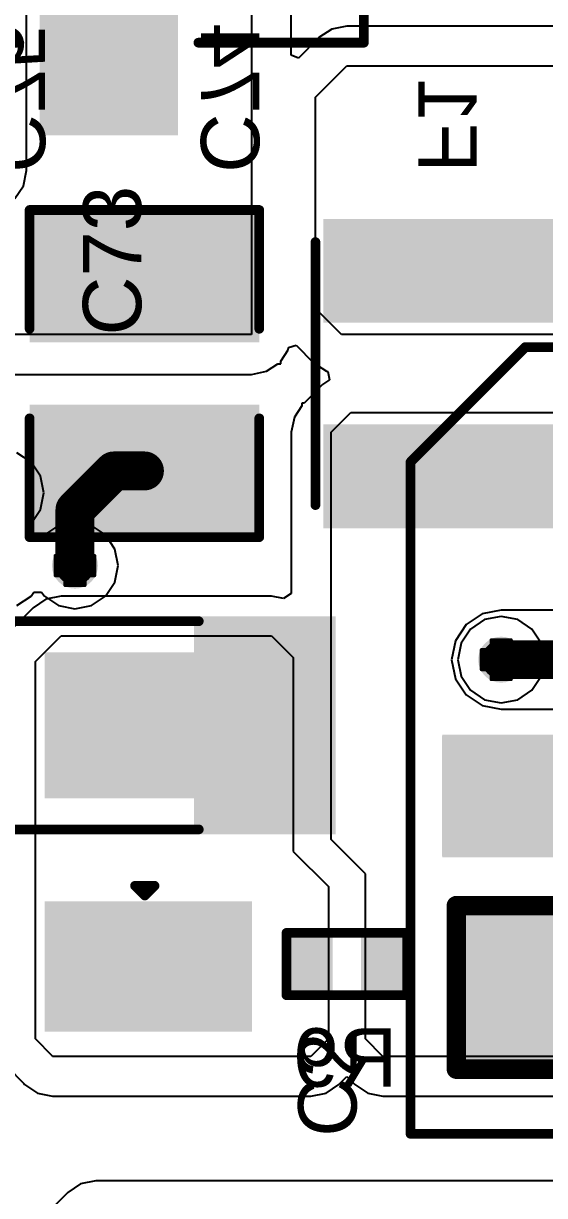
# Model space of a CAD drawing. Header units: inches. Extents: x 0 to 198, y 0 to 199.
# Drawn here: x 5.624 to 5.892, y 3.215 to 3.817 of the extents above; entities that cross this region are included whole.
import ezdxf

# ---------------------------------------------------------------- set-up
doc = ezdxf.new("R2010")
doc.units = ezdxf.units.IN
doc.header["$MEASUREMENT"] = 0
for name, color, linetype in [('Bottom Layer', 5, 'Continuous'), ('Bottom Overlay', 54, 'Continuous'), ('Bottom Paste', 16, 'Continuous'), ('Bottom Solder', 6, 'Continuous'), ('Drill Drawing', 1, 'Continuous'), ('Layer 1', 16, 'Continuous'), ('Layer 2', 76, 'Continuous'), ('Top Layer', 1, 'Continuous'), ('Top Overlay', 2, 'Continuous'), ('Top Paste', 8, 'Continuous'), ('Top Solder', 216, 'Continuous'), ('Via Holes', 16, 'Continuous')]:
    doc.layers.add(name, color=color, linetype=linetype)
doc.styles.add('Arial', font='', dxfattribs={"height": 0.2})
doc.styles.get('Arial').set_extended_font_data('Arial')

# ---------------------------------------------------------------- blocks, each defined once
blk = doc.blocks.new('R___0402_B_182')
at = {"layer": 'Bottom Layer'}
for points in [[(-0.0095, 0.0125), (-0.0095, -0.0125), (-0.0275, -0.0125), (-0.0275, 0.0125)], [(0.0275, 0.0125), (0.0275, -0.0125), (0.0095, -0.0125), (0.0095, 0.0125)]]:
    blk.add_hatch(color=5, dxfattribs=at).paths.add_polyline_path(points)
at = {"layer": 'Bottom Paste'}
for points in [[(-0.0095, 0.0125), (-0.0095, -0.0125), (-0.0275, -0.0125), (-0.0275, 0.0125)], [(0.0275, 0.0125), (0.0275, -0.0125), (0.0095, -0.0125), (0.0095, 0.0125)]]:
    blk.add_hatch(color=16, dxfattribs=at).paths.add_polyline_path(points)
at = {"layer": 'Bottom Solder'}
for points in [[(-0.00734, 0.01467), (-0.00734, -0.01466), (-0.02967, -0.01466), (-0.02967, 0.01467)], [(0.02966, 0.01467), (0.02966, -0.01466), (0.00733, -0.01466), (0.00733, 0.01467)]]:
    blk.add_hatch(color=6, dxfattribs=at).paths.add_polyline_path(points)
at = {"layer": 'Bottom Overlay'}
for points in [[(-0.031, 0.016, 0.005, 0.005, 0), (0.031, 0.016, 0.005, 0.005, 0)], [(-0.031, -0.016, 0.005, 0.005, 0), (-0.031, 0.016, 0.005, 0.005, 0)], [(0.031, -0.016, 0.005, 0.005, 0), (0.031, 0.016, 0.005, 0.005, 0)], [(-0.032, 0.017, 0.000127, 0.000127, 0), (0.032, 0.017, 0.000127, 0.000127, 0)], [(-0.031, -0.016, 0.005, 0.005, 0), (0.031, -0.016, 0.005, 0.005, 0)]]:
    blk.add_lwpolyline(points, format="xyseb", dxfattribs=at)
for points in [[(-0.03225, 0.016, 0.0025, 0.0025, 1), (-0.02975, 0.016, 0.0025, 0.0025, 1)], [(-0.03225, 0.016, 0.0025, 0.0025, 1), (-0.02975, 0.016, 0.0025, 0.0025, 1)], [(0.02975, 0.016, 0.0025, 0.0025, 1), (0.03225, 0.016, 0.0025, 0.0025, 1)], [(0.02975, 0.016, 0.0025, 0.0025, 1), (0.03225, 0.016, 0.0025, 0.0025, 1)], [(-0.03203, 0.017, 0.0000635, 0.0000635, 1), (-0.03197, 0.017, 0.0000635, 0.0000635, 1)], [(0.03197, 0.017, 0.0000635, 0.0000635, 1), (0.03203, 0.017, 0.0000635, 0.0000635, 1)], [(-0.03225, -0.016, 0.0025, 0.0025, 1), (-0.02975, -0.016, 0.0025, 0.0025, 1)], [(-0.03225, -0.016, 0.0025, 0.0025, 1), (-0.02975, -0.016, 0.0025, 0.0025, 1)], [(0.02975, -0.016, 0.0025, 0.0025, 1), (0.03225, -0.016, 0.0025, 0.0025, 1)], [(0.02975, -0.016, 0.0025, 0.0025, 1), (0.03225, -0.016, 0.0025, 0.0025, 1)]]:
    blk.add_lwpolyline(points, format="xyseb", close=True, dxfattribs=at)
blk = doc.blocks.new('TO_252_2L_B_197')
at = {"layer": 'Bottom Layer'}
for points in [[(-0.12008, 0.18504), (-0.06102, 0.18504), (-0.06102, 0.08661), (-0.12008, 0.08661)], [(0.06102, 0.18504), (0.12008, 0.18504), (0.12008, 0.08661), (0.06102, 0.08661)], [(-0.1378, 0.00197), (0.1378, 0.00197), (0.1378, -0.27362), (-0.1378, -0.27362)]]:
    blk.add_hatch(color=5, dxfattribs=at).paths.add_polyline_path(points)
at = {"layer": 'Bottom Paste'}
for points in [[(-0.12008, 0.18504), (-0.06102, 0.18504), (-0.06102, 0.08661), (-0.12008, 0.08661)], [(0.06102, 0.18504), (0.12008, 0.18504), (0.12008, 0.08661), (0.06102, 0.08661)], [(-0.1378, 0.00197), (0.1378, 0.00197), (0.1378, -0.27362), (-0.1378, -0.27362)]]:
    blk.add_hatch(color=16, dxfattribs=at).paths.add_polyline_path(points)
at = {"layer": 'Bottom Solder'}
for points in [[(-0.12408, 0.18904), (-0.05702, 0.18904), (-0.05702, 0.08261), (-0.12408, 0.08261)], [(0.05702, 0.18904), (0.12408, 0.18904), (0.12408, 0.08261), (0.05702, 0.08261)], [(-0.1418, 0.00597), (0.1418, 0.00597), (0.1418, -0.27762), (-0.1418, -0.27762)]]:
    blk.add_hatch(color=6, dxfattribs=at).paths.add_polyline_path(points)
at = {"layer": 'Bottom Overlay'}
for points in [[(-0.127, 0.134, 0.005, 0.005, 0), (-0.132, 0.139, 0.005, 0.005, 0)], [(-0.132, 0.129, 0.005, 0.005, 0), (-0.132, 0.139, 0.005, 0.005, 0)], [(-0.132, 0.129, 0.005, 0.005, 0), (-0.127, 0.134, 0.005, 0.005, 0)], [(0.053, 0.064, 0.005, 0.005, 0), (-0.056, 0.064, 0.005, 0.005, 0)], [(0.13105, 0.06153, 0.005, 0.005, 0), (0.11, 0.06153, 0.005, 0.005, 0)], [(0.13105, 0.00894, 0.005, 0.005, 0), (0.13105, 0.06153, 0.005, 0.005, 0)], [(-0.11, 0.05737, 0.005, 0.005, 0), (-0.13022, 0.05737, 0.005, 0.005, 0)], [(-0.13022, 0.008, 0.005, 0.005, 0), (-0.13022, 0.05737, 0.005, 0.005, 0)]]:
    blk.add_lwpolyline(points, format="xyseb", dxfattribs=at)
for points in [[(-0.13325, 0.139, 0.0025, 0.0025, 1), (-0.13075, 0.139, 0.0025, 0.0025, 1)], [(-0.13325, 0.139, 0.0025, 0.0025, 1), (-0.13075, 0.139, 0.0025, 0.0025, 1)], [(-0.12825, 0.134, 0.0025, 0.0025, 1), (-0.12575, 0.134, 0.0025, 0.0025, 1)], [(-0.12825, 0.134, 0.0025, 0.0025, 1), (-0.12575, 0.134, 0.0025, 0.0025, 1)], [(-0.13325, 0.129, 0.0025, 0.0025, 1), (-0.13075, 0.129, 0.0025, 0.0025, 1)], [(-0.13325, 0.129, 0.0025, 0.0025, 1), (-0.13075, 0.129, 0.0025, 0.0025, 1)], [(-0.05725, 0.064, 0.0025, 0.0025, 1), (-0.05475, 0.064, 0.0025, 0.0025, 1)], [(0.05175, 0.064, 0.0025, 0.0025, 1), (0.05425, 0.064, 0.0025, 0.0025, 1)], [(0.10875, 0.06153, 0.0025, 0.0025, 1), (0.11125, 0.06153, 0.0025, 0.0025, 1)], [(0.1298, 0.06153, 0.0025, 0.0025, 1), (0.1323, 0.06153, 0.0025, 0.0025, 1)], [(0.1298, 0.06153, 0.0025, 0.0025, 1), (0.1323, 0.06153, 0.0025, 0.0025, 1)], [(-0.13147, 0.05737, 0.0025, 0.0025, 1), (-0.12897, 0.05737, 0.0025, 0.0025, 1)], [(-0.13147, 0.05737, 0.0025, 0.0025, 1), (-0.12897, 0.05737, 0.0025, 0.0025, 1)], [(-0.11125, 0.05737, 0.0025, 0.0025, 1), (-0.10875, 0.05737, 0.0025, 0.0025, 1)], [(-0.13147, 0.008, 0.0025, 0.0025, 1), (-0.12897, 0.008, 0.0025, 0.0025, 1)], [(0.1298, 0.00894, 0.0025, 0.0025, 1), (0.1323, 0.00894, 0.0025, 0.0025, 1)]]:
    blk.add_lwpolyline(points, format="xyseb", close=True, dxfattribs=at)
blk = doc.blocks.new('FUSE_1210_B_248')
at = {"layer": 'Bottom Layer'}
for points in [[(-0.07539, 0.06299), (-0.03012, 0.06299), (-0.03012, -0.06299), (-0.07539, -0.06299)], [(0.03012, 0.06299), (0.07539, 0.06299), (0.07539, -0.06299), (0.03012, -0.06299)]]:
    blk.add_hatch(color=5, dxfattribs=at).paths.add_polyline_path(points)
at = {"layer": 'Bottom Paste'}
for points in [[(-0.07539, 0.06299), (-0.03012, 0.06299), (-0.03012, -0.06299), (-0.07539, -0.06299)], [(0.03012, 0.06299), (0.07539, 0.06299), (0.07539, -0.06299), (0.03012, -0.06299)]]:
    blk.add_hatch(color=16, dxfattribs=at).paths.add_polyline_path(points)
at = {"layer": 'Bottom Solder'}
for points in [[(-0.07939, 0.06699), (-0.02612, 0.06699), (-0.02612, -0.06699), (-0.07939, -0.06699)], [(0.02612, 0.06699), (0.07939, 0.06699), (0.07939, -0.06699), (0.02612, -0.06699)]]:
    blk.add_hatch(color=6, dxfattribs=at).paths.add_polyline_path(points)
at = {"layer": 'Bottom Overlay'}
for points in [[(0.06752, 0.071, 0.005, 0.005, 0), (-0.06752, 0.071, 0.005, 0.005, 0)], [(0.06752, -0.071, 0.005, 0.005, 0), (-0.06752, -0.071, 0.005, 0.005, 0)]]:
    blk.add_lwpolyline(points, format="xyseb", dxfattribs=at)
for points in [[(-0.06877, 0.071, 0.0025, 0.0025, 1), (-0.06627, 0.071, 0.0025, 0.0025, 1)], [(0.06627, 0.071, 0.0025, 0.0025, 1), (0.06877, 0.071, 0.0025, 0.0025, 1)], [(-0.06877, -0.071, 0.0025, 0.0025, 1), (-0.06627, -0.071, 0.0025, 0.0025, 1)], [(0.06627, -0.071, 0.0025, 0.0025, 1), (0.06877, -0.071, 0.0025, 0.0025, 1)]]:
    blk.add_lwpolyline(points, format="xyseb", close=True, dxfattribs=at)
blk = doc.blocks.new('SMA_B_292')
at = {"layer": 'Bottom Layer'}
for points in [[(-0.12795, 0.03346), (-0.02953, 0.03346), (-0.02953, -0.03346), (-0.12795, -0.03346)], [(0.02953, 0.03346), (0.12795, 0.03346), (0.12795, -0.03346), (0.02953, -0.03346)]]:
    blk.add_hatch(color=5, dxfattribs=at).paths.add_polyline_path(points)
at = {"layer": 'Bottom Overlay'}
for points in [[(-0.175, -0.05598), (-0.12906, -0.05598), (-0.12906, 0.05597), (-0.175, 0.05597)], [(-0.12992, 0.03638), (-0.1022, 0.03638), (-0.1022, 0.05598), (-0.12992, 0.05598)], [(-0.12992, -0.05598), (-0.1022, -0.05598), (-0.1022, -0.03638), (-0.12992, -0.03638)]]:
    blk.add_hatch(color=54, dxfattribs=at).paths.add_polyline_path(points)
at = {"layer": 'Bottom Paste'}
for points in [[(-0.12795, 0.03346), (-0.02953, 0.03346), (-0.02953, -0.03346), (-0.12795, -0.03346)], [(0.02953, 0.03346), (0.12795, 0.03346), (0.12795, -0.03346), (0.02953, -0.03346)]]:
    blk.add_hatch(color=16, dxfattribs=at).paths.add_polyline_path(points)
at = {"layer": 'Bottom Solder'}
for points in [[(-0.13195, 0.03746), (-0.02553, 0.03746), (-0.02553, -0.03746), (-0.13195, -0.03746)], [(0.02553, 0.03746), (0.13195, 0.03746), (0.13195, -0.03746), (0.02553, -0.03746)]]:
    blk.add_hatch(color=6, dxfattribs=at).paths.add_polyline_path(points)
at = {"layer": 'Bottom Overlay'}
for points in [[(0.08115, 0.05345, 0.005, 0.005, 0), (-0.10465, 0.05345, 0.005, 0.005, 0)], [(0.08115, 0.05345, 0.005, 0.005, 0), (0.08115, 0.03985, 0.005, 0.005, 0)], [(0.08115, -0.03985, 0.005, 0.005, 0), (0.08115, -0.05345, 0.005, 0.005, 0)], [(0.08115, -0.05345, 0.005, 0.005, 0), (-0.10465, -0.05345, 0.005, 0.005, 0)]]:
    blk.add_lwpolyline(points, format="xyseb", dxfattribs=at)
for points in [[(-0.1059, 0.05345, 0.0025, 0.0025, 1), (-0.1034, 0.05345, 0.0025, 0.0025, 1)], [(0.0799, 0.05345, 0.0025, 0.0025, 1), (0.0824, 0.05345, 0.0025, 0.0025, 1)], [(0.0799, 0.05345, 0.0025, 0.0025, 1), (0.0824, 0.05345, 0.0025, 0.0025, 1)], [(0.0799, 0.03985, 0.0025, 0.0025, 1), (0.0824, 0.03985, 0.0025, 0.0025, 1)], [(0.0799, -0.03985, 0.0025, 0.0025, 1), (0.0824, -0.03985, 0.0025, 0.0025, 1)], [(-0.1059, -0.05345, 0.0025, 0.0025, 1), (-0.1034, -0.05345, 0.0025, 0.0025, 1)], [(0.0799, -0.05345, 0.0025, 0.0025, 1), (0.0824, -0.05345, 0.0025, 0.0025, 1)], [(0.0799, -0.05345, 0.0025, 0.0025, 1), (0.0824, -0.05345, 0.0025, 0.0025, 1)]]:
    blk.add_lwpolyline(points, format="xyseb", close=True, dxfattribs=at)
blk = doc.blocks.new('SOD_123FL_B_293')
at = {"layer": 'Bottom Layer'}
for points in [[(-0.08268, 0.03543), (-0.02992, 0.03543), (-0.02992, -0.03543), (-0.08268, -0.03543)], [(0.02992, 0.03543), (0.08268, 0.03543), (0.08268, -0.03543), (0.02992, -0.03543)]]:
    blk.add_hatch(color=5, dxfattribs=at).paths.add_polyline_path(points)
at = {"layer": 'Bottom Overlay'}
blk.add_hatch(color=54, dxfattribs=at).paths.add_polyline_path([(-0.128, -0.04599), (-0.086, -0.04599), (-0.086, 0.04601), (-0.128, 0.04601)])
at = {"layer": 'Bottom Paste'}
for points in [[(-0.08268, 0.03543), (-0.02992, 0.03543), (-0.02992, -0.03543), (-0.08268, -0.03543)], [(0.02992, 0.03543), (0.08268, 0.03543), (0.08268, -0.03543), (0.02992, -0.03543)]]:
    blk.add_hatch(color=16, dxfattribs=at).paths.add_polyline_path(points)
at = {"layer": 'Bottom Solder'}
for points in [[(-0.08668, 0.03943), (-0.02592, 0.03943), (-0.02592, -0.03943), (-0.08668, -0.03943)], [(0.02592, 0.03943), (0.08668, 0.03943), (0.08668, -0.03943), (0.02592, -0.03943)]]:
    blk.add_hatch(color=6, dxfattribs=at).paths.add_polyline_path(points)
at = {"layer": 'Bottom Overlay'}
for points in [[(0.089, 0.042, 0.01, 0.01, 0), (-0.089, 0.042, 0.01, 0.01, 0)], [(0.089, 0.042, 0.01, 0.01, 0), (0.089, -0.042, 0.01, 0.01, 0)], [(0.089, -0.042, 0.01, 0.01, 0), (-0.089, -0.042, 0.01, 0.01, 0)]]:
    blk.add_lwpolyline(points, format="xyseb", dxfattribs=at)
for points in [[(-0.0915, 0.042, 0.005, 0.005, 1), (-0.0865, 0.042, 0.005, 0.005, 1)], [(0.0865, 0.042, 0.005, 0.005, 1), (0.0915, 0.042, 0.005, 0.005, 1)], [(0.0865, 0.042, 0.005, 0.005, 1), (0.0915, 0.042, 0.005, 0.005, 1)], [(-0.0915, -0.042, 0.005, 0.005, 1), (-0.0865, -0.042, 0.005, 0.005, 1)], [(0.0865, -0.042, 0.005, 0.005, 1), (0.0915, -0.042, 0.005, 0.005, 1)], [(0.0865, -0.042, 0.005, 0.005, 1), (0.0915, -0.042, 0.005, 0.005, 1)]]:
    blk.add_lwpolyline(points, format="xyseb", close=True, dxfattribs=at)
blk = doc.blocks.new('SOD_123_B_297')
at = {"layer": 'Bottom Layer'}
for points in [[(-0.08071, -0.01772), (-0.08071, 0.01772), (-0.04331, 0.01772), (-0.04331, -0.01772)], [(0.04331, -0.01772), (0.04331, 0.01772), (0.08071, 0.01772), (0.08071, -0.01772)]]:
    blk.add_hatch(color=5, dxfattribs=at).paths.add_polyline_path(points)
at = {"layer": 'Bottom Overlay'}
for points in [[(0.03798, 0.02), (0.11098, 0.02), (0.11098, 0.03149), (0.03798, 0.03149)], [(0.08355, -0.03098), (0.11109, -0.03098), (0.11109, 0.03102), (0.08355, 0.03102)], [(0.038, -0.03149), (0.111, -0.03149), (0.111, -0.01999), (0.038, -0.01999)]]:
    blk.add_hatch(color=54, dxfattribs=at).paths.add_polyline_path(points)
at = {"layer": 'Bottom Paste'}
for points in [[(-0.08071, -0.01772), (-0.08071, 0.01772), (-0.04331, 0.01772), (-0.04331, -0.01772)], [(0.04331, -0.01772), (0.04331, 0.01772), (0.08071, 0.01772), (0.08071, -0.01772)]]:
    blk.add_hatch(color=16, dxfattribs=at).paths.add_polyline_path(points)
at = {"layer": 'Bottom Solder'}
for points in [[(-0.08471, -0.02172), (-0.08471, 0.02172), (-0.03931, 0.02172), (-0.03931, -0.02172)], [(0.03931, -0.02172), (0.03931, 0.02172), (0.08471, 0.02172), (0.08471, -0.02172)]]:
    blk.add_hatch(color=6, dxfattribs=at).paths.add_polyline_path(points)
at = {"layer": 'Bottom Overlay'}
for points in [[(0.038, 0.029, 0.005, 0.005, 0), (-0.054, 0.029, 0.005, 0.005, 0)], [(-0.054, 0.029, 0.005, 0.005, 0), (-0.054, 0.023, 0.005, 0.005, 0)], [(-0.054, -0.023, 0.005, 0.005, 0), (-0.054, -0.029, 0.005, 0.005, 0)], [(0.038, -0.029, 0.005, 0.005, 0), (-0.054, -0.029, 0.005, 0.005, 0)]]:
    blk.add_lwpolyline(points, format="xyseb", dxfattribs=at)
for points in [[(-0.05525, 0.029, 0.0025, 0.0025, 1), (-0.05275, 0.029, 0.0025, 0.0025, 1)], [(-0.05525, 0.029, 0.0025, 0.0025, 1), (-0.05275, 0.029, 0.0025, 0.0025, 1)], [(0.03675, 0.029, 0.0025, 0.0025, 1), (0.03925, 0.029, 0.0025, 0.0025, 1)], [(-0.05525, 0.023, 0.0025, 0.0025, 1), (-0.05275, 0.023, 0.0025, 0.0025, 1)], [(-0.05525, -0.023, 0.0025, 0.0025, 1), (-0.05275, -0.023, 0.0025, 0.0025, 1)], [(-0.05525, -0.029, 0.0025, 0.0025, 1), (-0.05275, -0.029, 0.0025, 0.0025, 1)], [(-0.05525, -0.029, 0.0025, 0.0025, 1), (-0.05275, -0.029, 0.0025, 0.0025, 1)], [(0.03675, -0.029, 0.0025, 0.0025, 1), (0.03925, -0.029, 0.0025, 0.0025, 1)]]:
    blk.add_lwpolyline(points, format="xyseb", close=True, dxfattribs=at)
blk = doc.blocks.new('C___1210_B_303')
at = {"layer": 'Bottom Layer'}
for points in [[(-0.08, 0.055), (-0.02, 0.055), (-0.02, -0.055), (-0.08, -0.055)], [(0.02, 0.055), (0.08, 0.055), (0.08, -0.055), (0.02, -0.055)]]:
    blk.add_hatch(color=5, dxfattribs=at).paths.add_polyline_path(points)
at = {"layer": 'Bottom Paste'}
for points in [[(-0.08, 0.055), (-0.02, 0.055), (-0.02, -0.055), (-0.08, -0.055)], [(0.02, 0.055), (0.08, 0.055), (0.08, -0.055), (0.02, -0.055)]]:
    blk.add_hatch(color=16, dxfattribs=at).paths.add_polyline_path(points)
at = {"layer": 'Bottom Solder'}
for points in [[(-0.084, 0.059), (-0.016, 0.059), (-0.016, -0.059), (-0.084, -0.059)], [(0.016, 0.059), (0.084, 0.059), (0.084, -0.059), (0.016, -0.059)]]:
    blk.add_hatch(color=6, dxfattribs=at).paths.add_polyline_path(points)
at = {"layer": 'Bottom Overlay'}
for points in [[(-0.084, 0.059, 0.005, 0.005, 0), (-0.084, -0.059, 0.005, 0.005, 0)], [(-0.084, 0.059, 0.005, 0.005, 0), (-0.023, 0.059, 0.005, 0.005, 0)], [(0.023, 0.059, 0.005, 0.005, 0), (0.084, 0.059, 0.005, 0.005, 0)], [(0.084, 0.059, 0.005, 0.005, 0), (0.084, -0.059, 0.005, 0.005, 0)], [(-0.084, -0.059, 0.005, 0.005, 0), (-0.023, -0.059, 0.005, 0.005, 0)], [(0.023, -0.059, 0.005, 0.005, 0), (0.084, -0.059, 0.005, 0.005, 0)]]:
    blk.add_lwpolyline(points, format="xyseb", dxfattribs=at)
for points in [[(-0.08525, 0.059, 0.0025, 0.0025, 1), (-0.08275, 0.059, 0.0025, 0.0025, 1)], [(-0.08525, 0.059, 0.0025, 0.0025, 1), (-0.08275, 0.059, 0.0025, 0.0025, 1)], [(-0.02425, 0.059, 0.0025, 0.0025, 1), (-0.02175, 0.059, 0.0025, 0.0025, 1)], [(0.02175, 0.059, 0.0025, 0.0025, 1), (0.02425, 0.059, 0.0025, 0.0025, 1)], [(0.08275, 0.059, 0.0025, 0.0025, 1), (0.08525, 0.059, 0.0025, 0.0025, 1)], [(0.08275, 0.059, 0.0025, 0.0025, 1), (0.08525, 0.059, 0.0025, 0.0025, 1)], [(-0.08525, -0.059, 0.0025, 0.0025, 1), (-0.08275, -0.059, 0.0025, 0.0025, 1)], [(-0.08525, -0.059, 0.0025, 0.0025, 1), (-0.08275, -0.059, 0.0025, 0.0025, 1)], [(-0.02425, -0.059, 0.0025, 0.0025, 1), (-0.02175, -0.059, 0.0025, 0.0025, 1)], [(0.02175, -0.059, 0.0025, 0.0025, 1), (0.02425, -0.059, 0.0025, 0.0025, 1)], [(0.08275, -0.059, 0.0025, 0.0025, 1), (0.08525, -0.059, 0.0025, 0.0025, 1)], [(0.08275, -0.059, 0.0025, 0.0025, 1), (0.08525, -0.059, 0.0025, 0.0025, 1)]]:
    blk.add_lwpolyline(points, format="xyseb", close=True, dxfattribs=at)
blk = doc.blocks.new('RVT1H680M0607_304')
at = {"layer": 'Top Layer'}
for points in [[(-0.1752, 0.0315), (-0.0374, 0.0315), (-0.0374, -0.0315), (-0.1752, -0.0315)], [(0.0374, 0.0315), (0.1752, 0.0315), (0.1752, -0.0315), (0.0374, -0.0315)]]:
    blk.add_hatch(color=1, dxfattribs=at).paths.add_polyline_path(points)
at = {"layer": 'Top Paste'}
for points in [[(-0.1752, 0.0315), (-0.0374, 0.0315), (-0.0374, -0.0315), (-0.1752, -0.0315)], [(0.0374, 0.0315), (0.1752, 0.0315), (0.1752, -0.0315), (0.0374, -0.0315)]]:
    blk.add_hatch(color=8, dxfattribs=at).paths.add_polyline_path(points)
at = {"layer": 'Top Solder'}
for points in [[(-0.1792, 0.0355), (-0.0334, 0.0355), (-0.0334, -0.0355), (-0.1792, -0.0355)], [(0.0334, 0.0355), (0.1792, 0.0355), (0.1792, -0.0355), (0.0334, -0.0355)]]:
    blk.add_hatch(color=216, dxfattribs=at).paths.add_polyline_path(points)
at = {"layer": 'Top Overlay'}
for points in [[(-0.1303, 0.072, 0.005, 0.005, 0), (-0.0713, 0.131, 0.005, 0.005, 0)], [(-0.0713, 0.131, 0.005, 0.005, 0), (0.1317, 0.131, 0.005, 0.005, 0)], [(0.1317, 0.046, 0.005, 0.005, 0), (0.1317, 0.131, 0.005, 0.005, 0)], [(-0.1303, 0.052, 0.005, 0.005, 0), (-0.1303, 0.072, 0.005, 0.005, 0)], [(-0.1533, 0.04, 0.005, 0.005, 0), (-0.1533, 0.068, 0.005, 0.005, 0)], [(-0.1393, 0.054, 0.005, 0.005, 0), (-0.1673, 0.054, 0.005, 0.005, 0)], [(0.1317, -0.131, 0.005, 0.005, 0), (0.1317, -0.046, 0.005, 0.005, 0)], [(-0.1303, -0.072, 0.005, 0.005, 0), (-0.1303, -0.052, 0.005, 0.005, 0)], [(-0.0713, -0.131, 0.005, 0.005, 0), (-0.1303, -0.072, 0.005, 0.005, 0)], [(0.1317, -0.131, 0.005, 0.005, 0), (-0.0713, -0.131, 0.005, 0.005, 0)]]:
    blk.add_lwpolyline(points, format="xyseb", dxfattribs=at)
for points in [[(-0.07255, 0.131, 0.0025, 0.0025, 1), (-0.07005, 0.131, 0.0025, 0.0025, 1)], [(-0.07255, 0.131, 0.0025, 0.0025, 1), (-0.07005, 0.131, 0.0025, 0.0025, 1)], [(0.13045, 0.131, 0.0025, 0.0025, 1), (0.13295, 0.131, 0.0025, 0.0025, 1)], [(0.13045, 0.131, 0.0025, 0.0025, 1), (0.13295, 0.131, 0.0025, 0.0025, 1)], [(-0.13155, 0.072, 0.0025, 0.0025, 1), (-0.12905, 0.072, 0.0025, 0.0025, 1)], [(-0.13155, 0.072, 0.0025, 0.0025, 1), (-0.12905, 0.072, 0.0025, 0.0025, 1)], [(-0.15455, 0.068, 0.0025, 0.0025, 1), (-0.15205, 0.068, 0.0025, 0.0025, 1)], [(-0.16855, 0.054, 0.0025, 0.0025, 1), (-0.16605, 0.054, 0.0025, 0.0025, 1)], [(-0.14055, 0.054, 0.0025, 0.0025, 1), (-0.13805, 0.054, 0.0025, 0.0025, 1)], [(-0.13155, 0.052, 0.0025, 0.0025, 1), (-0.12905, 0.052, 0.0025, 0.0025, 1)], [(0.13045, 0.046, 0.0025, 0.0025, 1), (0.13295, 0.046, 0.0025, 0.0025, 1)], [(-0.15455, 0.04, 0.0025, 0.0025, 1), (-0.15205, 0.04, 0.0025, 0.0025, 1)], [(0.13045, -0.046, 0.0025, 0.0025, 1), (0.13295, -0.046, 0.0025, 0.0025, 1)], [(-0.13155, -0.052, 0.0025, 0.0025, 1), (-0.12905, -0.052, 0.0025, 0.0025, 1)], [(-0.13155, -0.072, 0.0025, 0.0025, 1), (-0.12905, -0.072, 0.0025, 0.0025, 1)], [(-0.13155, -0.072, 0.0025, 0.0025, 1), (-0.12905, -0.072, 0.0025, 0.0025, 1)], [(-0.07255, -0.131, 0.0025, 0.0025, 1), (-0.07005, -0.131, 0.0025, 0.0025, 1)], [(-0.07255, -0.131, 0.0025, 0.0025, 1), (-0.07005, -0.131, 0.0025, 0.0025, 1)], [(0.13045, -0.131, 0.0025, 0.0025, 1), (0.13295, -0.131, 0.0025, 0.0025, 1)], [(0.13045, -0.131, 0.0025, 0.0025, 1), (0.13295, -0.131, 0.0025, 0.0025, 1)]]:
    blk.add_lwpolyline(points, format="xyseb", close=True, dxfattribs=at)
blk = doc.blocks.new('UCD_220_F_10__D___375')
at = {"layer": 'Top Layer'}
for points in [[(-0.23622, 0.04921), (-0.07874, 0.04921), (-0.07874, -0.04921), (-0.23622, -0.04921)], [(0.07874, 0.04921), (0.23622, 0.04921), (0.23622, -0.04921), (0.07874, -0.04921)]]:
    blk.add_hatch(color=1, dxfattribs=at).paths.add_polyline_path(points)
at = {"layer": 'Top Paste'}
for points in [[(-0.23622, 0.04921), (-0.07874, 0.04921), (-0.07874, -0.04921), (-0.23622, -0.04921)], [(0.07874, 0.04921), (0.23622, 0.04921), (0.23622, -0.04921), (0.07874, -0.04921)]]:
    blk.add_hatch(color=8, dxfattribs=at).paths.add_polyline_path(points)
at = {"layer": 'Top Solder'}
for points in [[(-0.24022, 0.05321), (-0.07474, 0.05321), (-0.07474, -0.05321), (-0.24022, -0.05321)], [(0.07474, 0.05321), (0.24022, 0.05321), (0.24022, -0.05321), (0.07474, -0.05321)]]:
    blk.add_hatch(color=216, dxfattribs=at).paths.add_polyline_path(points)
at = {"layer": 'Top Overlay'}
for points in [[(-0.202, 0.146, 0.005, 0.005, 0), (-0.143, 0.205, 0.005, 0.005, 0)], [(0.202, 0.205, 0.005, 0.005, 0), (-0.143, 0.205, 0.005, 0.005, 0)], [(0.202, 0.059, 0.005, 0.005, 0), (0.202, 0.205, 0.005, 0.005, 0)], [(-0.202, 0.06, 0.005, 0.005, 0), (-0.202, 0.146, 0.005, 0.005, 0)], [(-0.223, 0.06369, 0.005, 0.005, 0), (-0.223, 0.08349, 0.005, 0.005, 0)], [(-0.21228, 0.07348, 0.005, 0.005, 0), (-0.23408, 0.07348, 0.005, 0.005, 0)], [(-0.202, -0.146, 0.005, 0.005, 0), (-0.202, -0.06, 0.005, 0.005, 0)], [(0.202, -0.205, 0.005, 0.005, 0), (0.202, -0.059, 0.005, 0.005, 0)], [(-0.143, -0.205, 0.005, 0.005, 0), (-0.202, -0.146, 0.005, 0.005, 0)], [(0.202, -0.205, 0.005, 0.005, 0), (-0.143, -0.205, 0.005, 0.005, 0)]]:
    blk.add_lwpolyline(points, format="xyseb", dxfattribs=at)
for points in [[(-0.14425, 0.205, 0.0025, 0.0025, 1), (-0.14175, 0.205, 0.0025, 0.0025, 1)], [(-0.14425, 0.205, 0.0025, 0.0025, 1), (-0.14175, 0.205, 0.0025, 0.0025, 1)], [(0.20075, 0.205, 0.0025, 0.0025, 1), (0.20325, 0.205, 0.0025, 0.0025, 1)], [(0.20075, 0.205, 0.0025, 0.0025, 1), (0.20325, 0.205, 0.0025, 0.0025, 1)], [(-0.20325, 0.146, 0.0025, 0.0025, 1), (-0.20075, 0.146, 0.0025, 0.0025, 1)], [(-0.20325, 0.146, 0.0025, 0.0025, 1), (-0.20075, 0.146, 0.0025, 0.0025, 1)], [(-0.22425, 0.08349, 0.0025, 0.0025, 1), (-0.22175, 0.08349, 0.0025, 0.0025, 1)], [(-0.23533, 0.07348, 0.0025, 0.0025, 1), (-0.23283, 0.07348, 0.0025, 0.0025, 1)], [(-0.21353, 0.07348, 0.0025, 0.0025, 1), (-0.21103, 0.07348, 0.0025, 0.0025, 1)], [(-0.22425, 0.06369, 0.0025, 0.0025, 1), (-0.22175, 0.06369, 0.0025, 0.0025, 1)], [(-0.20325, 0.06, 0.0025, 0.0025, 1), (-0.20075, 0.06, 0.0025, 0.0025, 1)], [(0.20075, 0.059, 0.0025, 0.0025, 1), (0.20325, 0.059, 0.0025, 0.0025, 1)], [(-0.20325, -0.06, 0.0025, 0.0025, 1), (-0.20075, -0.06, 0.0025, 0.0025, 1)], [(0.20075, -0.059, 0.0025, 0.0025, 1), (0.20325, -0.059, 0.0025, 0.0025, 1)], [(-0.20325, -0.146, 0.0025, 0.0025, 1), (-0.20075, -0.146, 0.0025, 0.0025, 1)], [(-0.20325, -0.146, 0.0025, 0.0025, 1), (-0.20075, -0.146, 0.0025, 0.0025, 1)], [(-0.14425, -0.205, 0.0025, 0.0025, 1), (-0.14175, -0.205, 0.0025, 0.0025, 1)], [(-0.14425, -0.205, 0.0025, 0.0025, 1), (-0.14175, -0.205, 0.0025, 0.0025, 1)], [(0.20075, -0.205, 0.0025, 0.0025, 1), (0.20325, -0.205, 0.0025, 0.0025, 1)], [(0.20075, -0.205, 0.0025, 0.0025, 1), (0.20325, -0.205, 0.0025, 0.0025, 1)]]:
    blk.add_lwpolyline(points, format="xyseb", close=True, dxfattribs=at)

msp = doc.modelspace()

# ---------------------------------------------------------------- hatches: boundary and pattern name
at = {"layer": 'Bottom Layer'}
h = msp.add_hatch(color=5, dxfattribs=at)
edge = h.paths.add_edge_path()
edge.add_arc((5.6503, 3.53831), 0.01181, 0, 360)
h = msp.add_hatch(color=5, dxfattribs=at)
edge = h.paths.add_edge_path()
edge.add_arc((5.86929, 3.49), 0.01181, 0, 360)
at = {"layer": 'Layer 1'}
h = msp.add_hatch(color=16, dxfattribs=at)
edge = h.paths.add_edge_path()
edge.add_arc((5.6503, 3.53831), 0.01181, 0, 360)
h = msp.add_hatch(color=16, dxfattribs=at)
edge = h.paths.add_edge_path()
edge.add_arc((5.86929, 3.49), 0.01181, 0, 360)
at = {"layer": 'Layer 2'}
h = msp.add_hatch(color=76, dxfattribs=at)
edge = h.paths.add_edge_path()
edge.add_arc((5.6503, 3.53831), 0.01181, 0, 360)
h = msp.add_hatch(color=76, dxfattribs=at)
edge = h.paths.add_edge_path()
edge.add_arc((5.86929, 3.49), 0.01181, 0, 360)
at = {"layer": 'Top Layer'}
h = msp.add_hatch(color=1, dxfattribs=at)
edge = h.paths.add_edge_path()
edge.add_arc((5.6503, 3.53831), 0.01181, 0, 360)
h = msp.add_hatch(color=1, dxfattribs=at)
edge = h.paths.add_edge_path()
edge.add_arc((5.86929, 3.49), 0.01181, 0, 360)
at = {"layer": 'Via Holes'}
h = msp.add_hatch(color=7, dxfattribs=at)
edge = h.paths.add_edge_path()
edge.add_arc((5.6503, 3.53831), 0.00591, 0, 360)
h = msp.add_hatch(color=7, dxfattribs=at)
edge = h.paths.add_edge_path()
edge.add_arc((5.86929, 3.49), 0.00591, 0, 360)

# ---------------------------------------------------------------- linework, layer by layer
at = {"layer": 'Bottom Layer'}
for p, q in [((5.741, 3.84), (5.741, 3.65692)), ((5.76139, 3.80046), (5.76139, 3.84)), ((5.7822, 3.81384), (5.77558, 3.80942)), ((5.79, 3.81539), (5.7822, 3.81384)), ((5.98434, 3.81539), (5.79, 3.81539)), ((5.77558, 3.80942), (5.76509, 3.79893)), ((5.76509, 3.79893), (5.76139, 3.80046)), ((5.77386, 3.77886), (5.79, 3.795)), ((5.79, 3.795), (5.99273, 3.795)), ((5.77386, 3.67034), (5.77386, 3.77886)), ((5.78729, 3.65691), (5.77386, 3.67034)), ((5.741, 3.65692), (5.31915, 3.65692)), ((6.01273, 3.65691), (5.78729, 3.65691)), ((5.756, 3.64337), (5.75984, 3.64911)), ((5.75984, 3.64911), (5.76007, 3.6503)), ((5.76007, 3.6503), (5.7639, 3.65146)), ((5.7639, 3.65146), (5.77287, 3.64249)), ((5.7488, 3.63808), (5.75455, 3.64192)), ((5.75455, 3.64192), (5.756, 3.64192)), ((5.756, 3.64192), (5.756, 3.64337)), ((5.77287, 3.64249), (5.77287, 3.64249)), ((5.77287, 3.64249), (5.77948, 3.63807)), ((5.31915, 3.63652), (5.741, 3.63652)), ((5.741, 3.63652), (5.7488, 3.63808)), ((5.77948, 3.63807), (5.78023, 3.63793)), ((5.78023, 3.63793), (5.78107, 3.63368)), ((5.77756, 3.63133), (5.76802, 3.6218)), ((5.78107, 3.63368), (5.77756, 3.63133)), ((5.76686, 3.62035), (5.76302, 3.6146)), ((5.76802, 3.6218), (5.76686, 3.6218)), ((5.76686, 3.6218), (5.76686, 3.62035)), ((5.76302, 3.6146), (5.76147, 3.6068)), ((5.78186, 3.6068), (5.79198, 3.61691)), ((5.79198, 3.61691), (5.92, 3.61691)), ((5.76147, 3.6068), (5.76147, 3.52394)), ((5.78186, 3.39764), (5.78186, 3.6068)), ((5.63541, 3.52106), (5.6288, 3.51664)), ((5.64322, 3.52261), (5.63541, 3.52106)), ((5.75134, 3.52261), (5.64322, 3.52261)), ((5.75747, 3.52139), (5.75134, 3.52261)), ((5.76147, 3.52394), (5.75747, 3.52139)), ((5.6288, 3.51664), (5.61558, 3.50342)), ((5.63, 3.489), (5.64322, 3.50222)), ((5.64322, 3.50222), (5.75134, 3.50222)), ((5.75134, 3.50222), (5.7625, 3.49105)), ((5.7625, 3.49105), (5.7625, 3.39152)), ((5.63, 3.29528), (5.63, 3.489)), ((5.7995, 3.38), (5.78186, 3.39764)), ((5.7625, 3.39152), (5.7805, 3.37352)), ((5.7995, 3.34759), (5.7995, 3.38)), ((5.7805, 3.37352), (5.7805, 3.29528)), ((5.7995, 3.29528), (5.7995, 3.34759)), ((5.63881, 3.28648), (5.63, 3.29528)), ((5.7805, 3.29528), (5.7715, 3.28628)), ((5.8085, 3.28628), (5.7995, 3.29528)), ((5.7995, 3.29528), (5.7995, 3.29528)), ((5.63881, 3.28628), (5.63881, 3.28648)), ((5.7715, 3.28628), (5.63881, 3.28628)), ((5.91836, 3.28628), (5.8085, 3.28628)), ((5.61558, 3.28087), (5.624, 3.27245)), ((5.78592, 3.27187), (5.79, 3.27595)), ((5.79, 3.27595), (5.79408, 3.27187)), ((5.624, 3.27245), (5.62439, 3.27187)), ((5.62439, 3.27187), (5.631, 3.26745)), ((5.7793, 3.26745), (5.78592, 3.27187)), ((5.79408, 3.27187), (5.8007, 3.26745)), ((5.631, 3.26745), (5.63881, 3.26589)), ((5.63881, 3.26589), (5.7715, 3.26589)), ((5.7715, 3.26589), (5.7793, 3.26745)), ((5.8007, 3.26745), (5.8085, 3.26589)), ((5.8085, 3.26589), (5.91836, 3.26589)), ((5.6532, 3.22084), (5.64658, 3.21642)), ((5.661, 3.22239), (5.6532, 3.22084)), ((5.93355, 3.22239), (5.661, 3.22239)), ((5.64658, 3.21642), (5.62603, 3.19587))]:
    msp.add_line(p, q, dxfattribs=at)
for points in [[(5.6503, 3.56692, 0.02, 0.02, 0), (5.6703, 3.58692, 0.02, 0.02, 0)], [(5.6703, 3.58692, 0.02, 0.02, 0), (5.686, 3.58692, 0.02, 0.02, 0)], [(5.6503, 3.53831, 0.02, 0.02, 0), (5.6503, 3.56692, 0.02, 0.02, 0)]]:
    msp.add_lwpolyline(points, format="xyseb", dxfattribs=at)
for points in [[(5.6653, 3.58692, 0.01, 0.01, 1), (5.6753, 3.58692, 0.01, 0.01, 1)], [(5.6653, 3.58692, 0.01, 0.01, 1), (5.6753, 3.58692, 0.01, 0.01, 1)], [(5.681, 3.58692, 0.01, 0.01, 1), (5.691, 3.58692, 0.01, 0.01, 1)], [(5.6453, 3.56692, 0.01, 0.01, 1), (5.6553, 3.56692, 0.01, 0.01, 1)], [(5.6453, 3.56692, 0.01, 0.01, 1), (5.6553, 3.56692, 0.01, 0.01, 1)], [(5.6453, 3.53831, 0.01, 0.01, 1), (5.6553, 3.53831, 0.01, 0.01, 1)]]:
    msp.add_lwpolyline(points, format="xyseb", close=True, dxfattribs=at)
at = {"layer": 'Drill Drawing'}
for points in [[(5.6453, 3.54331, 0.002, 0.002, 0), (5.6453, 3.54831, 0.002, 0.002, 0)], [(5.6453, 3.54831, 0.002, 0.002, 0), (5.6553, 3.54831, 0.002, 0.002, 0)], [(5.6473, 3.54131, 0.002, 0.002, 0), (5.6473, 3.54431, 0.002, 0.002, 0)], [(5.6473, 3.54431, 0.002, 0.002, 0), (5.6533, 3.54431, 0.002, 0.002, 0)], [(5.6533, 3.54131, 0.002, 0.002, 0), (5.6533, 3.54431, 0.002, 0.002, 0)], [(5.6553, 3.54331, 0.002, 0.002, 0), (5.6553, 3.54831, 0.002, 0.002, 0)], [(5.6403, 3.53331, 0.002, 0.002, 0), (5.6403, 3.54331, 0.002, 0.002, 0)], [(5.6403, 3.54331, 0.002, 0.002, 0), (5.6453, 3.54331, 0.002, 0.002, 0)], [(5.6443, 3.53531, 0.002, 0.002, 0), (5.6443, 3.54131, 0.002, 0.002, 0)], [(5.6443, 3.54131, 0.002, 0.002, 0), (5.6473, 3.54131, 0.002, 0.002, 0)], [(5.6533, 3.54131, 0.002, 0.002, 0), (5.6563, 3.54131, 0.002, 0.002, 0)], [(5.6553, 3.54331, 0.002, 0.002, 0), (5.6603, 3.54331, 0.002, 0.002, 0)], [(5.6563, 3.53531, 0.002, 0.002, 0), (5.6563, 3.54131, 0.002, 0.002, 0)], [(5.6603, 3.53331, 0.002, 0.002, 0), (5.6603, 3.54331, 0.002, 0.002, 0)], [(5.6403, 3.53331, 0.002, 0.002, 0), (5.6453, 3.53331, 0.002, 0.002, 0)], [(5.6443, 3.53531, 0.002, 0.002, 0), (5.6473, 3.53531, 0.002, 0.002, 0)], [(5.6453, 3.52831, 0.002, 0.002, 0), (5.6453, 3.53331, 0.002, 0.002, 0)], [(5.6473, 3.53231, 0.002, 0.002, 0), (5.6473, 3.53531, 0.002, 0.002, 0)], [(5.6473, 3.53231, 0.002, 0.002, 0), (5.6533, 3.53231, 0.002, 0.002, 0)], [(5.6533, 3.53531, 0.002, 0.002, 0), (5.6563, 3.53531, 0.002, 0.002, 0)], [(5.6533, 3.53231, 0.002, 0.002, 0), (5.6533, 3.53531, 0.002, 0.002, 0)], [(5.6553, 3.53331, 0.002, 0.002, 0), (5.6603, 3.53331, 0.002, 0.002, 0)], [(5.6553, 3.52831, 0.002, 0.002, 0), (5.6553, 3.53331, 0.002, 0.002, 0)], [(5.6453, 3.52831, 0.002, 0.002, 0), (5.6553, 3.52831, 0.002, 0.002, 0)], [(5.86429, 3.495, 0.002, 0.002, 0), (5.86429, 3.5, 0.002, 0.002, 0)], [(5.86429, 3.5, 0.002, 0.002, 0), (5.87429, 3.5, 0.002, 0.002, 0)], [(5.86629, 3.493, 0.002, 0.002, 0), (5.86629, 3.496, 0.002, 0.002, 0)], [(5.86629, 3.496, 0.002, 0.002, 0), (5.87229, 3.496, 0.002, 0.002, 0)], [(5.87229, 3.493, 0.002, 0.002, 0), (5.87229, 3.496, 0.002, 0.002, 0)], [(5.87429, 3.495, 0.002, 0.002, 0), (5.87429, 3.5, 0.002, 0.002, 0)], [(5.85929, 3.485, 0.002, 0.002, 0), (5.85929, 3.495, 0.002, 0.002, 0)], [(5.85929, 3.495, 0.002, 0.002, 0), (5.86429, 3.495, 0.002, 0.002, 0)], [(5.86329, 3.487, 0.002, 0.002, 0), (5.86329, 3.493, 0.002, 0.002, 0)], [(5.86329, 3.493, 0.002, 0.002, 0), (5.86629, 3.493, 0.002, 0.002, 0)], [(5.87229, 3.493, 0.002, 0.002, 0), (5.87529, 3.493, 0.002, 0.002, 0)], [(5.87429, 3.495, 0.002, 0.002, 0), (5.87929, 3.495, 0.002, 0.002, 0)], [(5.87529, 3.487, 0.002, 0.002, 0), (5.87529, 3.493, 0.002, 0.002, 0)], [(5.87929, 3.485, 0.002, 0.002, 0), (5.87929, 3.495, 0.002, 0.002, 0)], [(5.85929, 3.485, 0.002, 0.002, 0), (5.86429, 3.485, 0.002, 0.002, 0)], [(5.86329, 3.487, 0.002, 0.002, 0), (5.86629, 3.487, 0.002, 0.002, 0)], [(5.86429, 3.48, 0.002, 0.002, 0), (5.86429, 3.485, 0.002, 0.002, 0)], [(5.86629, 3.484, 0.002, 0.002, 0), (5.86629, 3.487, 0.002, 0.002, 0)], [(5.86629, 3.484, 0.002, 0.002, 0), (5.87229, 3.484, 0.002, 0.002, 0)], [(5.87229, 3.487, 0.002, 0.002, 0), (5.87529, 3.487, 0.002, 0.002, 0)], [(5.87229, 3.484, 0.002, 0.002, 0), (5.87229, 3.487, 0.002, 0.002, 0)], [(5.87429, 3.485, 0.002, 0.002, 0), (5.87929, 3.485, 0.002, 0.002, 0)], [(5.87429, 3.48, 0.002, 0.002, 0), (5.87429, 3.485, 0.002, 0.002, 0)], [(5.86429, 3.48, 0.002, 0.002, 0), (5.87429, 3.48, 0.002, 0.002, 0)]]:
    msp.add_lwpolyline(points, format="xyseb", dxfattribs=at)
for points in [[(5.6448, 3.54831, 0.001, 0.001, 1), (5.6458, 3.54831, 0.001, 0.001, 1)], [(5.6448, 3.54831, 0.001, 0.001, 1), (5.6458, 3.54831, 0.001, 0.001, 1)], [(5.6468, 3.54431, 0.001, 0.001, 1), (5.6478, 3.54431, 0.001, 0.001, 1)], [(5.6468, 3.54431, 0.001, 0.001, 1), (5.6478, 3.54431, 0.001, 0.001, 1)], [(5.6528, 3.54431, 0.001, 0.001, 1), (5.6538, 3.54431, 0.001, 0.001, 1)], [(5.6528, 3.54431, 0.001, 0.001, 1), (5.6538, 3.54431, 0.001, 0.001, 1)], [(5.6548, 3.54831, 0.001, 0.001, 1), (5.6558, 3.54831, 0.001, 0.001, 1)], [(5.6548, 3.54831, 0.001, 0.001, 1), (5.6558, 3.54831, 0.001, 0.001, 1)], [(5.6398, 3.54331, 0.001, 0.001, 1), (5.6408, 3.54331, 0.001, 0.001, 1)], [(5.6398, 3.54331, 0.001, 0.001, 1), (5.6408, 3.54331, 0.001, 0.001, 1)], [(5.6438, 3.54131, 0.001, 0.001, 1), (5.6448, 3.54131, 0.001, 0.001, 1)], [(5.6438, 3.54131, 0.001, 0.001, 1), (5.6448, 3.54131, 0.001, 0.001, 1)], [(5.6448, 3.54331, 0.001, 0.001, 1), (5.6458, 3.54331, 0.001, 0.001, 1)], [(5.6448, 3.54331, 0.001, 0.001, 1), (5.6458, 3.54331, 0.001, 0.001, 1)], [(5.6468, 3.54131, 0.001, 0.001, 1), (5.6478, 3.54131, 0.001, 0.001, 1)], [(5.6468, 3.54131, 0.001, 0.001, 1), (5.6478, 3.54131, 0.001, 0.001, 1)], [(5.6528, 3.54131, 0.001, 0.001, 1), (5.6538, 3.54131, 0.001, 0.001, 1)], [(5.6528, 3.54131, 0.001, 0.001, 1), (5.6538, 3.54131, 0.001, 0.001, 1)], [(5.6548, 3.54331, 0.001, 0.001, 1), (5.6558, 3.54331, 0.001, 0.001, 1)], [(5.6548, 3.54331, 0.001, 0.001, 1), (5.6558, 3.54331, 0.001, 0.001, 1)], [(5.6558, 3.54131, 0.001, 0.001, 1), (5.6568, 3.54131, 0.001, 0.001, 1)], [(5.6558, 3.54131, 0.001, 0.001, 1), (5.6568, 3.54131, 0.001, 0.001, 1)], [(5.6598, 3.54331, 0.001, 0.001, 1), (5.6608, 3.54331, 0.001, 0.001, 1)], [(5.6598, 3.54331, 0.001, 0.001, 1), (5.6608, 3.54331, 0.001, 0.001, 1)], [(5.6398, 3.53331, 0.001, 0.001, 1), (5.6408, 3.53331, 0.001, 0.001, 1)], [(5.6398, 3.53331, 0.001, 0.001, 1), (5.6408, 3.53331, 0.001, 0.001, 1)], [(5.6438, 3.53531, 0.001, 0.001, 1), (5.6448, 3.53531, 0.001, 0.001, 1)], [(5.6438, 3.53531, 0.001, 0.001, 1), (5.6448, 3.53531, 0.001, 0.001, 1)], [(5.6448, 3.53331, 0.001, 0.001, 1), (5.6458, 3.53331, 0.001, 0.001, 1)], [(5.6448, 3.53331, 0.001, 0.001, 1), (5.6458, 3.53331, 0.001, 0.001, 1)], [(5.6468, 3.53531, 0.001, 0.001, 1), (5.6478, 3.53531, 0.001, 0.001, 1)], [(5.6468, 3.53531, 0.001, 0.001, 1), (5.6478, 3.53531, 0.001, 0.001, 1)], [(5.6468, 3.53231, 0.001, 0.001, 1), (5.6478, 3.53231, 0.001, 0.001, 1)], [(5.6468, 3.53231, 0.001, 0.001, 1), (5.6478, 3.53231, 0.001, 0.001, 1)], [(5.6528, 3.53531, 0.001, 0.001, 1), (5.6538, 3.53531, 0.001, 0.001, 1)], [(5.6528, 3.53531, 0.001, 0.001, 1), (5.6538, 3.53531, 0.001, 0.001, 1)], [(5.6528, 3.53231, 0.001, 0.001, 1), (5.6538, 3.53231, 0.001, 0.001, 1)], [(5.6528, 3.53231, 0.001, 0.001, 1), (5.6538, 3.53231, 0.001, 0.001, 1)], [(5.6548, 3.53331, 0.001, 0.001, 1), (5.6558, 3.53331, 0.001, 0.001, 1)], [(5.6548, 3.53331, 0.001, 0.001, 1), (5.6558, 3.53331, 0.001, 0.001, 1)], [(5.6558, 3.53531, 0.001, 0.001, 1), (5.6568, 3.53531, 0.001, 0.001, 1)], [(5.6558, 3.53531, 0.001, 0.001, 1), (5.6568, 3.53531, 0.001, 0.001, 1)], [(5.6598, 3.53331, 0.001, 0.001, 1), (5.6608, 3.53331, 0.001, 0.001, 1)], [(5.6598, 3.53331, 0.001, 0.001, 1), (5.6608, 3.53331, 0.001, 0.001, 1)], [(5.6448, 3.52831, 0.001, 0.001, 1), (5.6458, 3.52831, 0.001, 0.001, 1)], [(5.6448, 3.52831, 0.001, 0.001, 1), (5.6458, 3.52831, 0.001, 0.001, 1)], [(5.6548, 3.52831, 0.001, 0.001, 1), (5.6558, 3.52831, 0.001, 0.001, 1)], [(5.6548, 3.52831, 0.001, 0.001, 1), (5.6558, 3.52831, 0.001, 0.001, 1)], [(5.86379, 3.5, 0.001, 0.001, 1), (5.86479, 3.5, 0.001, 0.001, 1)], [(5.86379, 3.5, 0.001, 0.001, 1), (5.86479, 3.5, 0.001, 0.001, 1)], [(5.86579, 3.496, 0.001, 0.001, 1), (5.86679, 3.496, 0.001, 0.001, 1)], [(5.86579, 3.496, 0.001, 0.001, 1), (5.86679, 3.496, 0.001, 0.001, 1)], [(5.87179, 3.496, 0.001, 0.001, 1), (5.87279, 3.496, 0.001, 0.001, 1)], [(5.87179, 3.496, 0.001, 0.001, 1), (5.87279, 3.496, 0.001, 0.001, 1)], [(5.87379, 3.5, 0.001, 0.001, 1), (5.87479, 3.5, 0.001, 0.001, 1)], [(5.87379, 3.5, 0.001, 0.001, 1), (5.87479, 3.5, 0.001, 0.001, 1)], [(5.85879, 3.495, 0.001, 0.001, 1), (5.85979, 3.495, 0.001, 0.001, 1)], [(5.85879, 3.495, 0.001, 0.001, 1), (5.85979, 3.495, 0.001, 0.001, 1)], [(5.86279, 3.493, 0.001, 0.001, 1), (5.86379, 3.493, 0.001, 0.001, 1)], [(5.86279, 3.493, 0.001, 0.001, 1), (5.86379, 3.493, 0.001, 0.001, 1)], [(5.86379, 3.495, 0.001, 0.001, 1), (5.86479, 3.495, 0.001, 0.001, 1)], [(5.86379, 3.495, 0.001, 0.001, 1), (5.86479, 3.495, 0.001, 0.001, 1)], [(5.86579, 3.493, 0.001, 0.001, 1), (5.86679, 3.493, 0.001, 0.001, 1)], [(5.86579, 3.493, 0.001, 0.001, 1), (5.86679, 3.493, 0.001, 0.001, 1)], [(5.87179, 3.493, 0.001, 0.001, 1), (5.87279, 3.493, 0.001, 0.001, 1)], [(5.87179, 3.493, 0.001, 0.001, 1), (5.87279, 3.493, 0.001, 0.001, 1)], [(5.87379, 3.495, 0.001, 0.001, 1), (5.87479, 3.495, 0.001, 0.001, 1)], [(5.87379, 3.495, 0.001, 0.001, 1), (5.87479, 3.495, 0.001, 0.001, 1)], [(5.87479, 3.493, 0.001, 0.001, 1), (5.87579, 3.493, 0.001, 0.001, 1)], [(5.87479, 3.493, 0.001, 0.001, 1), (5.87579, 3.493, 0.001, 0.001, 1)], [(5.87879, 3.495, 0.001, 0.001, 1), (5.87979, 3.495, 0.001, 0.001, 1)], [(5.87879, 3.495, 0.001, 0.001, 1), (5.87979, 3.495, 0.001, 0.001, 1)], [(5.85879, 3.485, 0.001, 0.001, 1), (5.85979, 3.485, 0.001, 0.001, 1)], [(5.85879, 3.485, 0.001, 0.001, 1), (5.85979, 3.485, 0.001, 0.001, 1)], [(5.86279, 3.487, 0.001, 0.001, 1), (5.86379, 3.487, 0.001, 0.001, 1)], [(5.86279, 3.487, 0.001, 0.001, 1), (5.86379, 3.487, 0.001, 0.001, 1)], [(5.86379, 3.485, 0.001, 0.001, 1), (5.86479, 3.485, 0.001, 0.001, 1)], [(5.86379, 3.485, 0.001, 0.001, 1), (5.86479, 3.485, 0.001, 0.001, 1)], [(5.86579, 3.487, 0.001, 0.001, 1), (5.86679, 3.487, 0.001, 0.001, 1)], [(5.86579, 3.487, 0.001, 0.001, 1), (5.86679, 3.487, 0.001, 0.001, 1)], [(5.86579, 3.484, 0.001, 0.001, 1), (5.86679, 3.484, 0.001, 0.001, 1)], [(5.86579, 3.484, 0.001, 0.001, 1), (5.86679, 3.484, 0.001, 0.001, 1)], [(5.87179, 3.487, 0.001, 0.001, 1), (5.87279, 3.487, 0.001, 0.001, 1)], [(5.87179, 3.487, 0.001, 0.001, 1), (5.87279, 3.487, 0.001, 0.001, 1)], [(5.87179, 3.484, 0.001, 0.001, 1), (5.87279, 3.484, 0.001, 0.001, 1)], [(5.87179, 3.484, 0.001, 0.001, 1), (5.87279, 3.484, 0.001, 0.001, 1)], [(5.87379, 3.485, 0.001, 0.001, 1), (5.87479, 3.485, 0.001, 0.001, 1)], [(5.87379, 3.485, 0.001, 0.001, 1), (5.87479, 3.485, 0.001, 0.001, 1)], [(5.87479, 3.487, 0.001, 0.001, 1), (5.87579, 3.487, 0.001, 0.001, 1)], [(5.87479, 3.487, 0.001, 0.001, 1), (5.87579, 3.487, 0.001, 0.001, 1)], [(5.87879, 3.485, 0.001, 0.001, 1), (5.87979, 3.485, 0.001, 0.001, 1)], [(5.87879, 3.485, 0.001, 0.001, 1), (5.87979, 3.485, 0.001, 0.001, 1)], [(5.86379, 3.48, 0.001, 0.001, 1), (5.86479, 3.48, 0.001, 0.001, 1)], [(5.86379, 3.48, 0.001, 0.001, 1), (5.86479, 3.48, 0.001, 0.001, 1)], [(5.87379, 3.48, 0.001, 0.001, 1), (5.87479, 3.48, 0.001, 0.001, 1)], [(5.87379, 3.48, 0.001, 0.001, 1), (5.87479, 3.48, 0.001, 0.001, 1)]]:
    msp.add_lwpolyline(points, format="xyseb", close=True, dxfattribs=at)
at = {"layer": 'Layer 1'}
for p, q in [((5.86078, 3.51055), (5.85357, 3.50572)), ((5.86929, 3.51224), (5.86078, 3.51055)), ((5.8778, 3.51055), (5.86929, 3.51224)), ((5.88502, 3.50572), (5.8778, 3.51055)), ((5.85357, 3.50572), (5.84875, 3.49851)), ((5.88984, 3.49851), (5.88502, 3.50572)), ((5.84875, 3.49851), (5.84705, 3.49)), ((5.89153, 3.49), (5.88984, 3.49851)), ((5.84705, 3.49), (5.84875, 3.48149)), ((5.88984, 3.48149), (5.89153, 3.49)), ((5.84875, 3.48149), (5.85357, 3.47428)), ((5.88502, 3.47428), (5.88984, 3.48149)), ((5.85357, 3.47428), (5.86078, 3.46945)), ((5.8778, 3.46945), (5.88502, 3.47428)), ((5.86078, 3.46945), (5.86929, 3.46776)), ((5.86929, 3.46776), (5.8778, 3.46945))]:
    msp.add_line(p, q, dxfattribs=at)
at = {"layer": 'Layer 2'}
for p, q in [((5.62775, 3.5914), (5.62053, 3.59622)), ((5.63257, 3.58419), (5.62775, 3.5914)), ((5.63426, 3.57568), (5.63257, 3.58419)), ((5.63257, 3.56717), (5.63426, 3.57568)), ((5.62775, 3.55995), (5.63257, 3.56717)), ((5.62631, 3.559), (5.62775, 3.55995)), ((5.62631, 3.555), (5.62631, 3.559)), ((5.64179, 3.55886), (5.63458, 3.55404)), ((5.6503, 3.56055), (5.64179, 3.55886)), ((5.65881, 3.55886), (5.6503, 3.56055)), ((5.66603, 3.55404), (5.65881, 3.55886)), ((5.62775, 3.55404), (5.62631, 3.555)), ((5.62916, 3.55192), (5.62775, 3.55404)), ((5.63316, 3.55192), (5.62916, 3.55192)), ((5.63458, 3.55404), (5.63316, 3.55192)), ((5.67085, 3.54682), (5.66603, 3.55404)), ((5.67254, 3.53831), (5.67085, 3.54682)), ((5.67085, 3.5298), (5.67254, 3.53831)), ((5.66603, 3.52259), (5.67085, 3.5298)), ((5.62053, 3.51777), (5.62775, 3.52259)), ((5.62775, 3.52259), (5.62916, 3.52471)), ((5.62916, 3.52471), (5.63316, 3.52471)), ((5.63316, 3.52471), (5.63458, 3.52259)), ((5.63458, 3.52259), (5.64179, 3.51777)), ((5.65881, 3.51777), (5.66603, 3.52259)), ((5.64179, 3.51777), (5.6503, 3.51607)), ((5.6503, 3.51607), (5.65881, 3.51777)), ((5.86078, 3.51055), (5.85357, 3.50572)), ((5.86929, 3.51224), (5.86078, 3.51055)), ((5.8778, 3.51055), (5.86929, 3.51224)), ((5.88502, 3.50572), (5.8778, 3.51055)), ((5.85357, 3.50572), (5.84875, 3.49851)), ((5.88984, 3.49851), (5.88502, 3.50572)), ((5.84875, 3.49851), (5.84705, 3.49)), ((5.89153, 3.49), (5.88984, 3.49851)), ((5.84705, 3.49), (5.84875, 3.48149)), ((5.88984, 3.48149), (5.89153, 3.49)), ((5.84875, 3.48149), (5.85357, 3.47428)), ((5.88502, 3.47428), (5.88984, 3.48149)), ((5.85357, 3.47428), (5.86078, 3.46945)), ((5.8778, 3.46945), (5.88502, 3.47428)), ((5.86078, 3.46945), (5.86929, 3.46776)), ((5.86929, 3.46776), (5.8778, 3.46945))]:
    msp.add_line(p, q, dxfattribs=at)
at = {"layer": 'Top Layer'}
for p, q in [((5.62539, 3.74118), (5.62539, 3.91129)), ((5.62384, 3.73337), (5.62539, 3.74118)), ((5.61942, 3.72676), (5.62384, 3.73337)), ((5.86929, 3.51549), (5.85954, 3.51355)), ((5.90557, 3.51549), (5.86929, 3.51549)), ((5.85954, 3.51355), (5.85127, 3.50802)), ((5.85127, 3.50802), (5.84574, 3.49975)), ((5.84574, 3.49975), (5.8438, 3.49)), ((5.8438, 3.49), (5.84574, 3.48025)), ((5.84574, 3.48025), (5.85127, 3.47198)), ((5.85127, 3.47198), (5.85954, 3.46645)), ((5.85954, 3.46645), (5.86929, 3.46451)), ((5.86929, 3.46451), (6.205, 3.46451))]:
    msp.add_line(p, q, dxfattribs=at)
msp.add_lwpolyline([(5.86929, 3.49, 0.02, 0.02, 0), (6.205, 3.49, 0.02, 0.02, 0)], format="xyseb", dxfattribs=at)
msp.add_lwpolyline([(5.86429, 3.49, 0.01, 0.01, 1), (5.87429, 3.49, 0.01, 0.01, 1)], format="xyseb", close=True, dxfattribs=at)

# ---------------------------------------------------------------- block references
for name, p, rotation in [('RVT1H680M0607_304', (5.66773, 3.93853), 270), ('C___1210_B_303', (5.686, 3.63692), 90), ('FUSE_1210_B_248', (5.84486, 3.63692), 270), ('UCD_220_F_10__D___375', (6.02773, 3.44853), 270), ('SMA_B_292', (5.60928, 3.4563), 180), ('SOD_123_B_297', (5.95, 3.42), 180), ('TO_252_2L_B_197', (5.55219, 3.2419), 270), ('SOD_123FL_B_293', (5.93527, 3.32172), 180)]:
    msp.add_blockref(name, p, dxfattribs=dict(rotation=rotation))
msp.add_blockref('R___0402_B_182', (5.79, 3.3337))

# ---------------------------------------------------------------- texts
at = {"layer": 'Bottom Overlay', "style": 'Arial', "text_generation_flag": 2}
for s, p in [('C75', (5.605, 3.74001)), ('C74', (5.715, 3.74001)), ('F1', (5.82674, 3.74001))]:
    msp.add_text(s, height=0.03, rotation=270, dxfattribs=at).set_placement(p)
msp.add_text('R9', height=0.03, dxfattribs=at).set_placement((5.81602, 3.27071))
at = {"layer": 'Top Overlay', "style": 'Arial'}
for s, p in [('C73', (5.68437, 3.65647)), ('C2', (5.795, 3.24501))]:
    msp.add_text(s, height=0.03, rotation=90, dxfattribs=at).set_placement(p)

doc.saveas('drawing.dxf')
